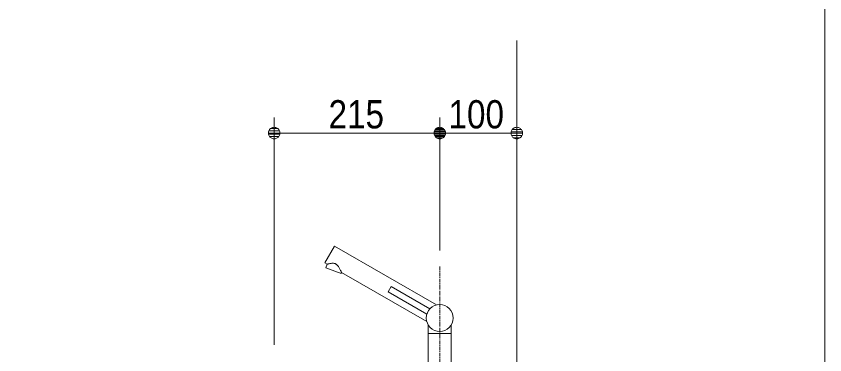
# Model space of a CAD drawing. Units: millimetres, scale not verified. Extents: x -6062 to 6062, y -3045 to 3045.
# Drawn here: x -4068 to -3018, y -1178 to -738 of the extents above; entities that cross this region are included whole.
import ezdxf
from ezdxf.enums import TextEntityAlignment as Align

# ---------------------------------------------------------------- set-up
doc = ezdxf.new("R2010")
doc.units = ezdxf.units.MM
doc.header["$LTSCALE"] = 20
doc.linetypes.add('CHAIN1', pattern=[8, 5, -1, 1, -1])
for name, color, linetype, lineweight in [('0-0_1図面枠', 7, 'Continuous', 9), ('0-1_4給排水', 7, 'Continuous', 9), ('0-3_2寸法-1', 7, 'Continuous', 9), ('0-4_0', 7, 'Continuous', 9), ('0-6_5ボウル・キャビネット', 7, 'Continuous', 9)]:
    doc.layers.add(name, color=color, linetype=linetype, lineweight=lineweight)
doc.styles.add('ＭＳ Ｐゴシック', font='')
doc.styles.get('ＭＳ Ｐゴシック').set_extended_font_data('MS PGothic')

# ---------------------------------------------------------------- blocks, each defined once
blk = doc.blocks.new('_Dot')
at = {"layer": '0-4_0'}
for p, q in [((-10, 0), (-20, 0)), ((9.78, 2), (-9.78, 2)), ((7.99, 6), (-7.99, 6)), ((9.16, -3.98), (-9.16, -3.98)), ((6, -7.98), (-6, -7.98))]:
    blk.add_line(p, q, dxfattribs=at)
for points in [[(10, 0), (9.92, 1.25), (9.69, 2.49), (9.3, 3.68), (8.76, 4.82), (8.09, 5.88), (7.29, 6.85), (6.37, 7.71), (5.36, 8.44), (4.26, 9.05), (3.09, 9.51), (1.87, 9.82), (0.63, 9.98), (-0.63, 9.98), (-1.87, 9.82), (-3.09, 9.51), (-4.26, 9.05), (-5.36, 8.44), (-6.37, 7.71), (-7.29, 6.85), (-8.09, 5.88), (-8.76, 4.82), (-9.3, 3.68), (-9.69, 2.49), (-9.92, 1.25), (-10, 0), (0, 0)], [(-10, 0), (-9.92, -1.25), (-9.69, -2.49), (-9.3, -3.68), (-8.76, -4.82), (-8.09, -5.88), (-7.29, -6.85), (-6.37, -7.71), (-5.36, -8.44), (-4.26, -9.05), (-3.09, -9.51), (-1.87, -9.82), (-0.63, -9.98), (0.63, -9.98), (1.87, -9.82), (3.09, -9.51), (4.26, -9.05), (5.36, -8.44), (6.37, -7.71), (7.29, -6.85), (8.09, -5.88), (8.76, -4.82), (9.3, -3.68), (9.69, -2.49), (9.92, -1.25), (10, 0), (0, 0)]]:
    blk.add_lwpolyline(points, close=True, dxfattribs=at)
blk = doc.blocks.new('止水栓_側面')
at = {"layer": '0-1_4給排水', "linetype": 'CHAIN1'}
blk.add_line((-3010, 0), (1000, 0), dxfattribs=at)
at = {"layer": '0-1_4給排水'}
blk.add_lwpolyline([(-900, 1200), (-900, 600), (-1200, 600), (-1200, 1200)], dxfattribs=at)
for points in [[(-1950, 660), (-1850, 660), (-1850, 300), (-1950, 300)], [(-1330, 600), (-770, 600), (-770, 360), (-1330, 360)], [(-200, 600), (0, 600), (0, -600), (-200, -600)], [(-1450, -300), (-2010, -300), (-2010, 300), (-1450, 300)], [(-1450, 240), (-1430, 240), (-1430, -240), (-1450, -240)], [(-1430, 298), (-200, 298), (-200, -298), (-1430, -298)], [(-1250, 360), (-850, 360), (-850, 298), (-1250, 298)]]:
    blk.add_lwpolyline(points, close=True, dxfattribs=at)
blk = doc.blocks.new('グループ-20')
at = {"layer": '0-1_4給排水', "linetype": 'CHAIN1'}
for p, q in [((-34600, -27600), (-34600, -21250)), ((-34257.7, -30016.8), (-34392.3, -29383.2))]:
    blk.add_line(p, q, dxfattribs=at)
at = {"layer": '0-1_4給排水'}
blk.add_line((-34900, -23000), (-34300, -23000), dxfattribs=at)
for points in [[(-34687.1, -22261), (-37332.9, -20733.5), (-37582.9, -21166.5), (-37521.5, -21201.9), (-37556.8, -21298.9), (-37162.1, -21442.5), (-37152.2, -21415.2), (-34937.1, -22694)], [(-37153.5, -21412.2), (-37152.8, -21413.9), (-37152.3, -21414.9), (-37152.2, -21415.2), (-37156, -21406.6), (-37159.7, -21398.6), (-37164.4, -21388.4), (-37170, -21376.5), (-37176.5, -21363), (-37183.6, -21348.5), (-37191.5, -21333.1), (-37200, -21317), (-37209.3, -21300.5), (-37219.3, -21283.6), (-37230.4, -21266.6), (-37242.5, -21249.9), (-37255.9, -21233.7), (-37270.9, -21218.7), (-37287.9, -21205.3), (-37297.1, -21199.4), (-37307.1, -21194.2), (-37317.7, -21189.7), (-37328.6, -21186.2), (-37339.6, -21183.5), (-37361.6, -21180.3), (-37382.9, -21179.6), (-37403.4, -21180.5), (-37422.7, -21182.4), (-37441, -21185), (-37457.9, -21187.9), (-37473.4, -21190.9), (-37487, -21193.8), (-37498.7, -21196.4), (-37508.2, -21198.7), (-37515.3, -21200.4), (-37517.9, -21201), (-37521.5, -21201.9)], [(-34855.1, -22360.4), (-35859, -21780.7), (-35939, -21919.3), (-34935.1, -22498.9)], [(-34900, -22780.3), (-34900, -26540), (-34300, -26540), (-34300, -22780.3)]]:
    blk.add_lwpolyline(points, dxfattribs=at)
blk.add_lwpolyline([(-35080, -26540), (-34120, -26540), (-34120, -26600), (-35080, -26600)], close=True, dxfattribs=at)
at = {"layer": '0-1_4給排水', "linetype": 'CHAIN1'}
for points in [[(-34600, -27404.5), (-34600, -27204.1), (-34600, -26600)], [(-34050, -32800), (-34050, -32195.9), (-34050, -31995.5)]]:
    blk.add_lwpolyline(points, dxfattribs=at)
at = {"layer": '0-1_4給排水'}
blk.add_circle((-34600, -22600), 350, dxfattribs=at)
at = {"layer": '0-1_4給排水', "linetype": 'CHAIN1'}
for centre, start, end in [((-25072.6, -27404.5), 180, 191.98654), ((-43577.4, -31995.5), 0, 11.98654)]:
    blk.add_arc(centre, 9527.4, start, end, dxfattribs=at)
at = {"layer": '0-1_4給排水'}
blk.add_blockref('止水栓_側面', (-33000, -33400), dxfattribs=at)

msp = doc.modelspace()

# ---------------------------------------------------------------- linework, layer by layer
at = {"layer": '0-0_1図面枠'}
msp.add_line((-3017.5, 1750), (-3017.5, -2420), dxfattribs=at)
at = {"layer": '0-3_2寸法-1'}
for p, q in [((-3732.5, -1165), (-3732.5, -870)), ((-3517.5, -1042.5), (-3517.5, -870)), ((-3517.5, -1042.5), (-3517.5, -870)), ((-3417.5, -1042.5), (-3417.5, -870)), ((-3717.49, -890), (-3532.51, -890)), ((-3432.51, -890), (-3502.49, -890))]:
    msp.add_line(p, q, dxfattribs=at)
at = {"layer": '0-6_5ボウル・キャビネット'}
msp.add_lwpolyline([(-4067.5, -2020), (-3417.5, -2020), (-3417.5, -770)], dxfattribs=at)

# ---------------------------------------------------------------- block references
at = {"layer": '0-1_4給排水', "xscale": 0.05, "yscale": 0.05}
msp.add_blockref('グループ-20', (-1787.5, 0), dxfattribs=at)
at = {"layer": '0-3_2寸法-1', "xscale": 0.7503418, "yscale": 0.7503418, "rotation": 180}
for p in [(-3732.5, -890), (-3517.5, -890)]:
    msp.add_blockref('_Dot', p, dxfattribs=at)
at = {"layer": '0-3_2寸法-1', "xscale": 0.7503418, "yscale": 0.7503418}
for p in [(-3517.5, -890), (-3417.5, -890)]:
    msp.add_blockref('_Dot', p, dxfattribs=at)

# ---------------------------------------------------------------- texts
at = {"layer": '0-3_2寸法-1', "style": 'ＭＳ Ｐゴシック', "width": 0.9}
for s, p in [('215', (-3661.89, -894.96)), ('100', (-3506.11, -894.96))]:
    msp.add_text(s, height=36.66, dxfattribs=at).set_placement(p, align=Align.BOTTOM_LEFT)

doc.saveas('drawing.dxf')
